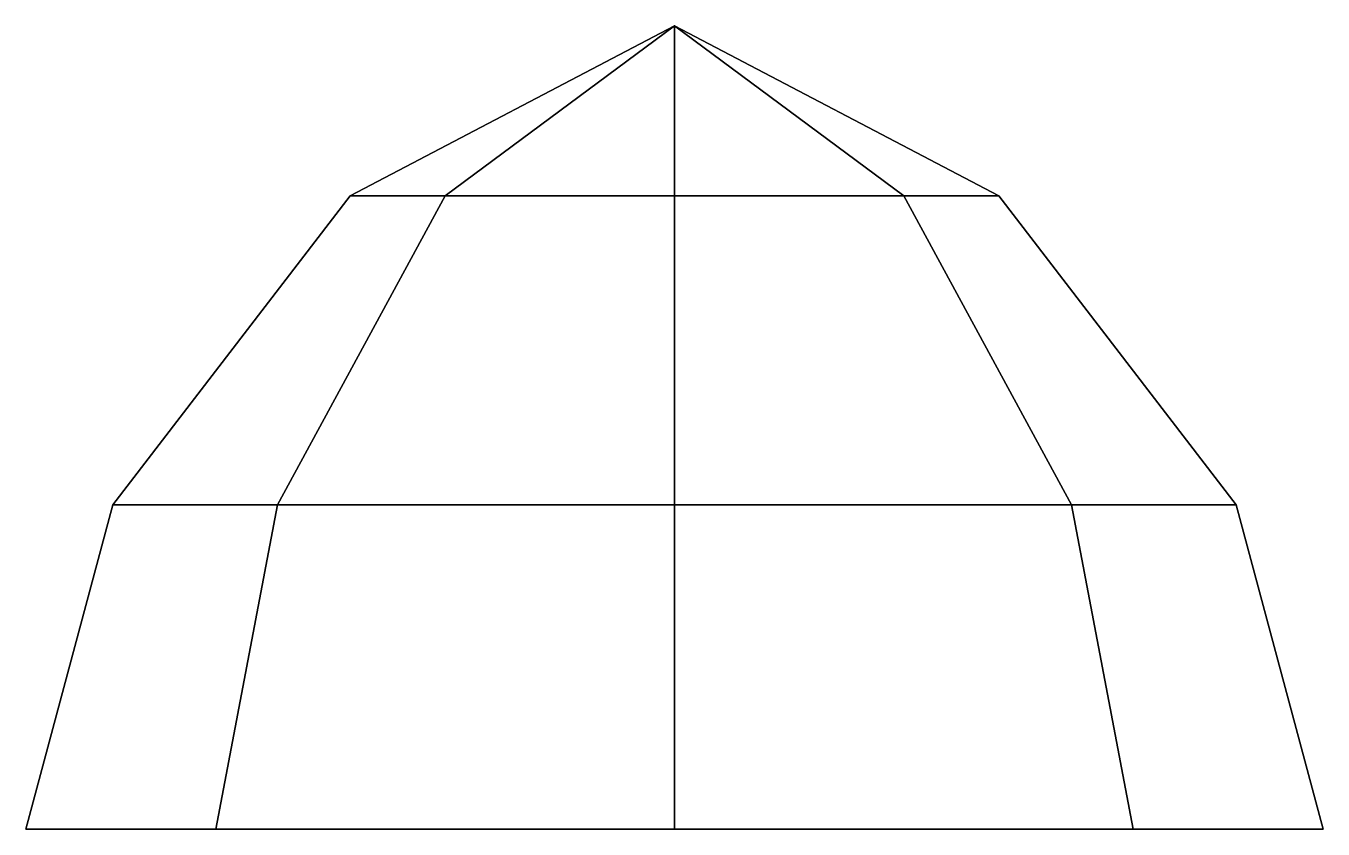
# Model space of a CAD drawing. Extents: x -0.42 to 0.42, y 0 to 0.52.
import ezdxf

# ---------------------------------------------------------------- set-up
doc = ezdxf.new("R2010")
doc.units = 0
doc.layers.add('PROPELLER', color=1, linetype='CONTINUOUS')

msp = doc.modelspace()

# ---------------------------------------------------------------- linework, layer by layer
at = {"layer": 'PROPELLER'}
for points in [[(0, 0.52, -0.43), (-0.14849, 0.41, -0.57849), (-0.21, 0.41, -0.43), (0, 0.52, -0.43)], [(0, 0.52, -0.43), (-0.21, 0.41, -0.43), (-0.14849, 0.41, -0.28151), (0, 0.52, -0.43)], [(0, 0.52, -0.43), (0, 0.41, -0.64), (-0.14849, 0.41, -0.57849), (0, 0.52, -0.43)], [(0, 0.52, -0.43), (-0.14849, 0.41, -0.28151), (0, 0.41, -0.22), (0, 0.52, -0.43)], [(0, 0.52, -0.43), (0.14849, 0.41, -0.57849), (0, 0.41, -0.64), (0, 0.52, -0.43)], [(0, 0.52, -0.43), (0.21, 0.41, -0.43), (0.14849, 0.41, -0.57849), (0, 0.52, -0.43)], [(0, 0.52, -0.43), (0.14849, 0.41, -0.28151), (0.21, 0.41, -0.43), (0, 0.52, -0.43)], [(0, 0.52, -0.43), (0, 0.41, -0.22), (0.14849, 0.41, -0.28151), (0, 0.52, -0.43)], [(-0.14849, 0.41, -0.57849), (-0.2572, 0.21, -0.6872), (-0.36373, 0.21, -0.43), (-0.21, 0.41, -0.43)], [(-0.21, 0.41, -0.43), (-0.36373, 0.21, -0.43), (-0.2572, 0.21, -0.1728), (-0.14849, 0.41, -0.28151)], [(0, 0.41, -0.64), (0, 0.21, -0.79373), (-0.2572, 0.21, -0.6872), (-0.14849, 0.41, -0.57849)], [(-0.14849, 0.41, -0.28151), (-0.2572, 0.21, -0.1728), (0, 0.21, -0.06627), (0, 0.41, -0.22)], [(0.14849, 0.41, -0.57849), (0.2572, 0.21, -0.6872), (0, 0.21, -0.79373), (0, 0.41, -0.64)], [(0, 0.41, -0.22), (0, 0.21, -0.06627), (0.2572, 0.21, -0.1728), (0.14849, 0.41, -0.28151)], [(0.21, 0.41, -0.43), (0.36373, 0.21, -0.43), (0.2572, 0.21, -0.6872), (0.14849, 0.41, -0.57849)], [(0.14849, 0.41, -0.28151), (0.2572, 0.21, -0.1728), (0.36373, 0.21, -0.43), (0.21, 0.41, -0.43)], [(-0.2572, 0.21, -0.6872), (-0.29698, 0, -0.72698), (-0.42, 0, -0.43), (-0.36373, 0.21, -0.43)], [(-0.36373, 0.21, -0.43), (-0.42, 0, -0.43), (-0.29698, 0, -0.13302), (-0.2572, 0.21, -0.1728)], [(0, 0.21, -0.79373), (0, 0, -0.85), (-0.29698, 0, -0.72698), (-0.2572, 0.21, -0.6872)], [(-0.2572, 0.21, -0.1728), (-0.29698, 0, -0.13302), (0, 0, -0.01), (0, 0.21, -0.06627)], [(0.2572, 0.21, -0.6872), (0.29698, 0, -0.72698), (0, 0, -0.85), (0, 0.21, -0.79373)], [(0, 0.21, -0.06627), (0, 0, -0.01), (0.29698, 0, -0.13302), (0.2572, 0.21, -0.1728)], [(0.36373, 0.21, -0.43), (0.42, 0, -0.43), (0.29698, 0, -0.72698), (0.2572, 0.21, -0.6872)], [(0.2572, 0.21, -0.1728), (0.29698, 0, -0.13302), (0.42, 0, -0.43), (0.36373, 0.21, -0.43)]]:
    msp.add_3dface(points, dxfattribs=at)

doc.saveas('drawing.dxf')
